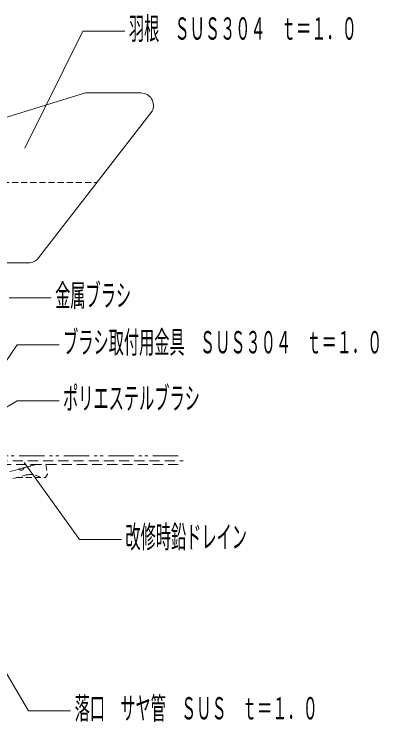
# Model space of a CAD drawing. Units: millimetres at full size, sheet at 1:3; details may follow other scales. Extents: x -1542 to 1451, y -1100 to 507.
# Drawn here: x 92.8 to 308.8, y -442.7 to -23.4 of the extents above; entities that cross this region are included whole.
import ezdxf
from ezdxf.enums import TextEntityAlignment as Align

# ---------------------------------------------------------------- set-up
doc = ezdxf.new("R2010")
doc.units = ezdxf.units.MM
doc.header["$LTSCALE"] = 3
for name, pattern in [('DASHED1', [1.8, 1.2, -0.6]), ('DASHED2', [3, 2, -1]), ('DOUBLE_CHAIN1', [8.8, 5, -1, 0.6, -0.6, 0.6, -1])]:
    doc.linetypes.add(name, pattern=pattern)
for name, color, linetype, lineweight in [('5-1_ 躯体', 4, 'DASHED1', 9), ('5-4_イソバンド', 4, 'Continuous', 9), ('5-E_ 文字', 7, 'Continuous', 9)]:
    doc.layers.add(name, color=color, linetype=linetype, lineweight=lineweight)
doc.styles.add('超極細ゴシック', font='')
doc.styles.get('超極細ゴシック').set_extended_font_data('超極細ゴシック')

msp = doc.modelspace()

# ---------------------------------------------------------------- linework, layer by layer
at = {"layer": '5-1_ 躯体', "color": 7, "linetype": 'DOUBLE_CHAIN1'}
msp.add_line((190.039, -285.096), (50, -285.096), dxfattribs=at)
at = {"layer": '5-1_ 躯体', "linetype": 'DASHED2'}
for p, q in [((47, -288.096), (192.882, -288.096)), ((49, -290.096), (192.882, -290.096))]:
    msp.add_line(p, q, dxfattribs=at)
at = {"layer": '5-1_ 躯体'}
for p, q in [((85, -295.784), (102.5, -291.096)), ((95.746, -292.905), (92.849, -293.682)), ((106.232, -290.096), (98.644, -292.129)), ((102.5, -291.096), (102.25, -290.096)), ((111.663, -290.096), (112.5, -295.952)), ((92.098, -298.542), (99.621, -296.526)), ((112.5, -295.952), (111.5, -297.952)), ((94.298, -297.952), (111.5, -297.952))]:
    msp.add_line(p, q, dxfattribs=at)
for centre, radius, start, end in [((97.034, -291.913), 1.625, 217.6203, 352.38071), ((102.468, -307.151), 11, 56.74684, 105.00134)]:
    msp.add_arc(centre, radius, start, end, dxfattribs=at)
at = {"layer": '5-4_イソバンド'}
for p, q in [((20, -105.418), (135, -70.062)), ((167.865, -70.062), (135, -70.062)), ((107.252, -167.82), (174.573, -80.916)), ((101.323, -170.727), (70, -170.727))]:
    msp.add_line(p, q, dxfattribs=at)
at = {"layer": '5-4_イソバンド', "linetype": 'DASHED1'}
msp.add_line((70, -123.095), (141.898, -123.095), dxfattribs=at)
at = {"layer": '5-4_イソバンド'}
for centre, start, end in [((167.865, -77.562), 333.43495, 90), ((101.323, -163.227), 270, 322.23629)]:
    msp.add_arc(centre, 7.5, start, end, dxfattribs=at)
at = {"layer": '5-E_ 文字'}
for p, q in [((133.514, -33.478), (99.234, -102.671)), ((158.396, -33.478), (133.514, -33.478)), ((114.726, -191.511), (89.845, -191.511)), ((94.564, -219.314), (83.059, -236.281)), ((119.445, -219.314), (94.564, -219.314)), ((94.564, -252.457), (76.251, -263.511)), ((119.445, -252.457), (94.564, -252.457)), ((131.461, -334.621), (98.733, -289.038)), ((156.342, -334.621), (131.461, -334.621)), ((101.411, -436.184), (43.869, -338.999)), ((126.292, -436.184), (101.411, -436.184))]:
    msp.add_line(p, q, dxfattribs=at)

# ---------------------------------------------------------------- texts
at = {"layer": '5-E_ 文字', "style": '超極細ゴシック', "width": 0.5}
for s, p in [('羽根\u3000ＳＵＳ３０４\u3000ｔ＝１．０', (160.765, -42.45)), ('金属ブラシ', (117.095, -200.483)), ('ブラシ取付用金具\u3000ＳＵＳ３０４\u3000ｔ＝１．０', (121.814, -228.286)), ('ポリエステルブラシ', (121.814, -261.43)), ('改修時鉛ドレイン', (158.711, -343.593)), ('落口\u3000サヤ管\u3000ＳＵＳ\u3000ｔ＝１．０', (128.661, -445.156))]:
    msp.add_text(s, height=13.2, dxfattribs=at).set_placement(p, align=Align.BOTTOM_LEFT)

doc.saveas('drawing.dxf')
